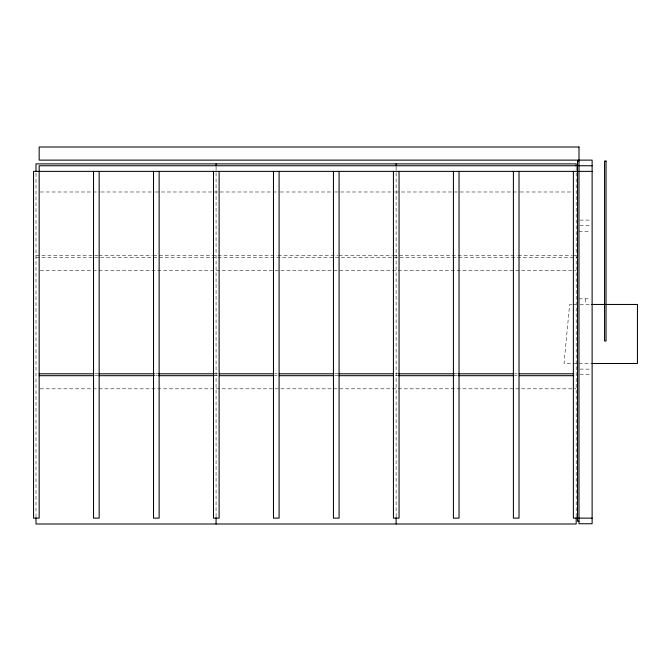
<?xml version="1.0" encoding="UTF-8"?>
<svg xmlns="http://www.w3.org/2000/svg" width="671" height="671" viewBox="0 0 671 671"><rect width="100%" height="100%" fill="white"/><g stroke="black" fill="none" stroke-linecap="round" stroke-linejoin="round"><path stroke-width="0.5" stroke-dasharray="3.35 2.52" d="M40.218 191.99L99.971 191.99M101.019 191.99L154.473 191.99M155.521 191.99L279.211 191.99M280.26 191.99L333.722 191.99M334.77 191.99L394.514 191.99M395.563 191.99L519.253 191.99M520.302 191.99L573.764 191.99M580.012 220.105L590.103 220.105M580.012 225.733L590.103 225.733M578.998 231.352L590.103 231.352M36.008 255.718L97.857 255.718M98.905 255.718L152.359 255.718M153.407 255.718L277.106 255.718M278.155 255.718L337.907 255.718M338.956 255.718L392.409 255.718M393.458 255.718L517.156 255.718M518.205 255.718L571.667 255.718M572.715 255.718L575.852 255.718M36.008 257.597L577.949 257.597M40.218 270.715L575.852 270.715M578.998 298.83L590.245 298.83M571.717 304.458L569.629 304.458L564.009 363.497L576.423 363.497M572.757 304.458L575.886 304.458M580.063 304.458L590.497 304.458M578.998 363.497L590.899 363.497M580.012 369.117L590.103 369.117M94.728 373.806L97.874 373.806M155.521 373.806L157.618 373.806M214.225 373.806L218.419 373.806M275.018 373.806L277.115 373.806M334.77 373.806L337.916 373.806M395.563 373.806L397.66 373.806M454.267 373.806L458.461 373.806M515.06 373.806L517.156 373.806M580.012 374.745L590.103 374.745M94.728 375.685L97.874 375.685M155.521 375.685L157.618 375.685M214.225 375.685L218.419 375.685M275.018 375.685L277.115 375.685M334.77 375.685L337.916 375.685M395.563 375.685L397.66 375.685M454.267 375.685L458.461 375.685M515.06 375.685L517.156 375.685M40.218 388.803L575.852 388.803M585.565 298.83L585.565 304.458M576.188 167.012L576.188 516.67M396.125 167.012L396.125 516.67M216.07 167.012L216.07 516.67M36.008 173.294L36.008 516.67"/><path stroke-width="1.01" d="M578.998 161.057L577.521 161.057L577.521 521.182L578.998 521.182M577.949 165.745L39.17 165.745L39.17 518.138L33.55 518.138L33.55 171.373L578.067 171.373M578.998 165.745L592.124 165.745M578.998 171.373L592.124 171.373M591.537 304.458L637.45 304.458L637.45 363.497L591.931 363.497M39.17 373.806L93.68 373.806M98.922 373.806L154.473 373.806M158.666 373.806L214.225 373.806M219.467 373.806L273.969 373.806M279.211 373.806L333.722 373.806M338.964 373.806L393.466 373.806M398.708 373.806L454.267 373.806M458.461 373.806L514.011 373.806M519.253 373.806L573.764 373.806M39.17 375.685L93.68 375.685M98.922 375.685L154.473 375.685M158.666 375.685L214.225 375.685M219.467 375.685L273.969 375.685M279.211 375.685L333.722 375.685M338.964 375.685L393.466 375.685M398.708 375.685L454.267 375.685M458.461 375.685L514.011 375.685M519.253 375.685L573.764 375.685M578.067 518.138L573.378 518.138L573.378 171.373M578.998 518.138L592.124 518.138M576.188 165.972L576.188 163.875L36.008 163.875L36.008 171.206M576.188 517.71L576.188 523.992L36.008 523.992L36.008 517.71M519.018 171.373L519.018 518.138L513.399 518.138L513.399 171.373M459.039 171.373L459.039 518.138L453.42 518.138L453.42 171.373M399.06 171.373L399.06 518.138L393.432 518.138L393.432 171.373M396.125 163.875L396.125 165.972M396.125 517.71L396.125 523.992M339.081 171.373L339.081 518.138L333.453 518.138L333.453 171.373M279.094 171.373L279.094 518.138L273.474 518.138L273.474 171.373M219.115 171.373L219.115 518.138L213.495 518.138L213.495 171.373M216.07 163.875L216.07 165.972M216.07 517.71L216.07 523.992M159.136 171.373L159.136 518.138L153.508 518.138L153.508 171.373M99.157 171.373L99.157 518.138L93.529 518.138L93.529 171.373M578.998 147.008L39.17 147.008L39.17 160.126L592.124 160.126L592.124 523.757L578.998 523.757L578.998 147.008M606.039 161.057L604.563 161.057L604.563 341.002L606.039 341.002L606.039 161.057"/></g></svg>
